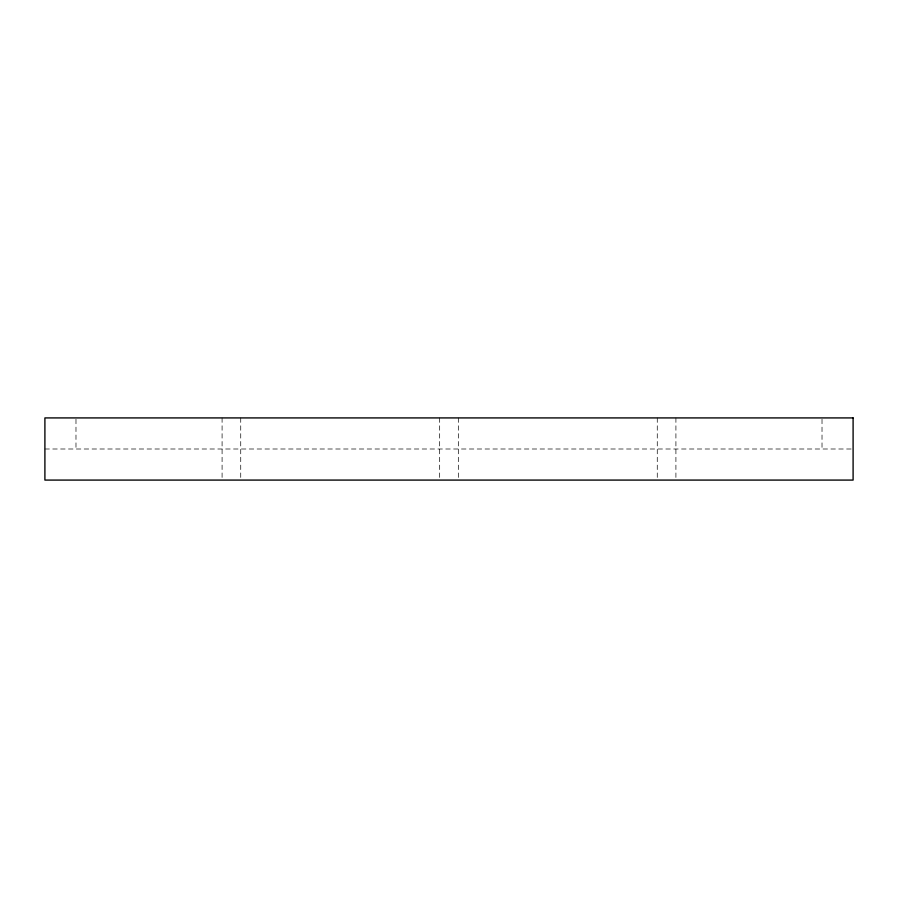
<?xml version="1.0" encoding="UTF-8"?>
<svg xmlns="http://www.w3.org/2000/svg" width="898" height="898" viewBox="0 0 898 898"><rect width="100%" height="100%" fill="white"/><g stroke="black" fill="none" stroke-linecap="round" stroke-linejoin="round"><path stroke-width="0.67" stroke-dasharray="4.49 3.37" d="M44.9 449L851.697 449M822.018 419.265L822.018 449M675.913 417.918L675.913 478.701M657.269 417.918L657.269 478.701M458.328 417.918L458.328 478.701M439.672 417.918L439.672 478.701M240.731 417.918L240.731 478.701M222.087 417.918L222.087 478.701M75.982 419.265L75.982 449"/><path stroke-width="1.35" d="M853.1 417.918L44.9 417.918L44.9 480.082L853.1 480.082L853.1 417.918"/></g></svg>
